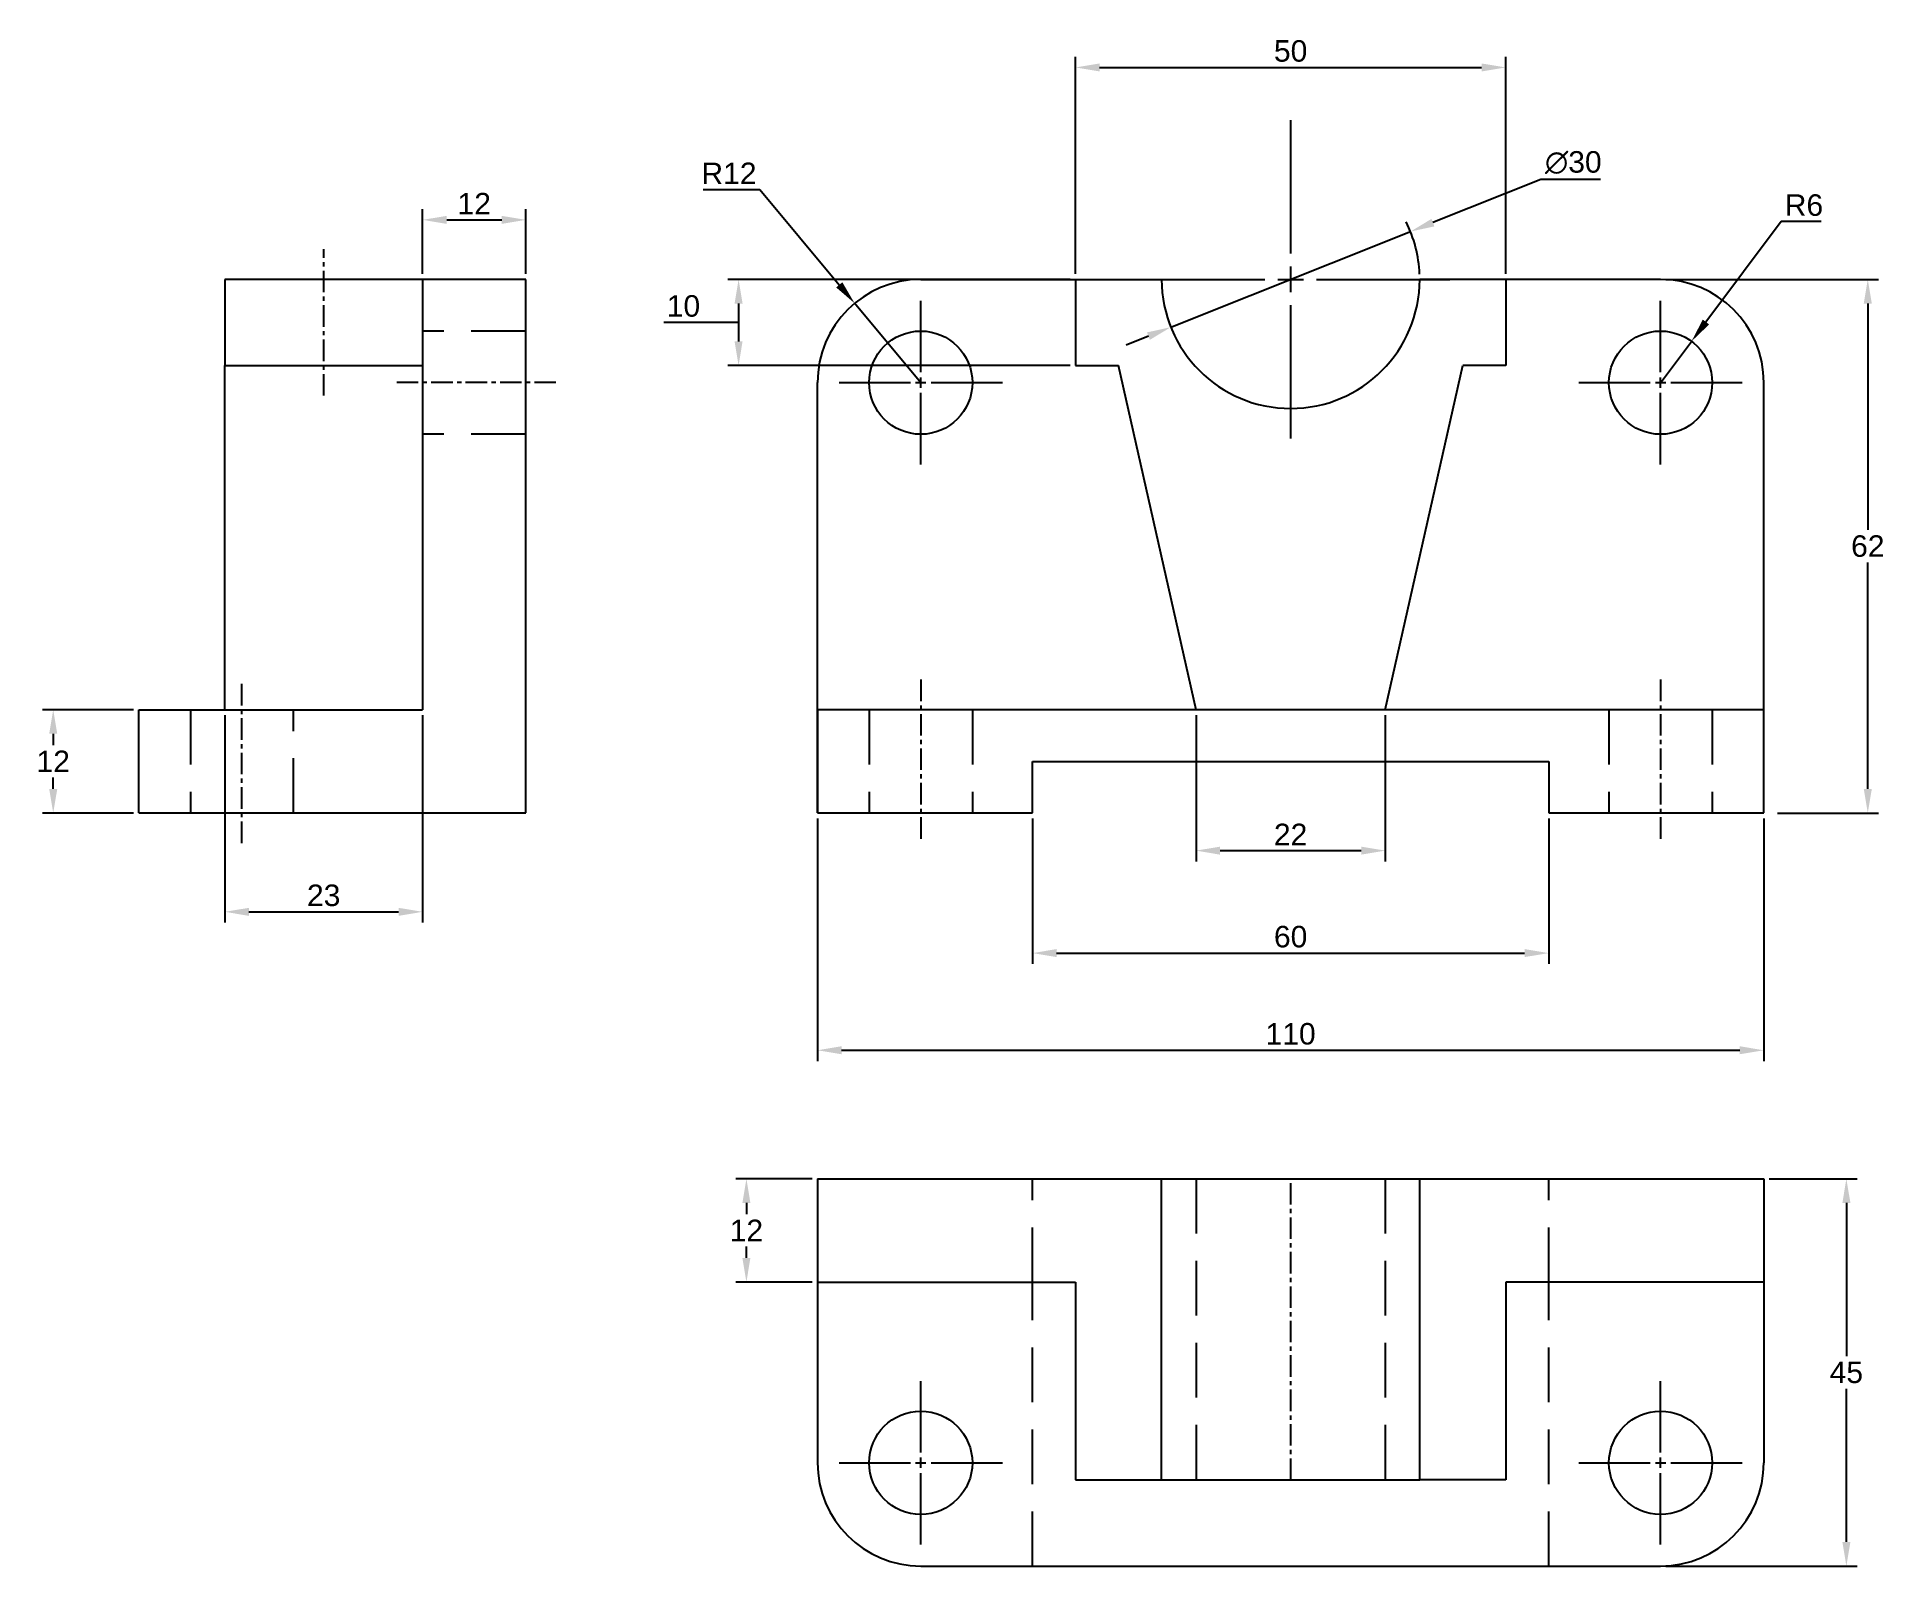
# Model space of a CAD drawing. Header units: millimetres. Extents: x 3200 to 3415, y 1371 to 1549.
import ezdxf

# ---------------------------------------------------------------- set-up
doc = ezdxf.new("R2010")
doc.units = ezdxf.units.MM
for name, pattern in [('CENTER2', [28.575, 19.05, -3.175, 3.175, -3.175]), ('CENTERX2', [4, 2.5, -0.5, 0.5, -0.5]), ('DASHED2', [9.525, 6.35, -3.175])]:
    doc.linetypes.add(name, pattern=pattern)
for name, color, linetype in [('Center marks', 21, 'CENTER2'), ('Centre line', 21, 'CENTERX2'), ('Dimensions', 93, 'Continuous'), ('Hidden Lines', 40, 'DASHED2')]:
    doc.layers.add(name, color=color, linetype=linetype)
doc.styles.get("Standard").update_dxf_attribs({"font": 'arial.ttf'})
doc.dimstyles.new('ISO-25', dxfattribs={"dimtxt": 2.5, "dimasz": 2.8, "dimexe": 1.25, "dimexo": 0.625, "dimtad": 1, "dimtih": 1, "dimtoh": 1, "dimtxsty": 'Standard', "dimcen": 2.5, "dimadec": 0, "dimazin": 0, "dimtfac": 1, "dimtmove": 1, "dimatfit": 3, "dimfxl": 1, "dimarcsym": 0})

# ---------------------------------------------------------------- blocks, each defined once
blk = doc.blocks.new('*U32')
at = {"layer": 'Center marks', "color": 0, "linetype": 'CENTER2', "transparency": 16777216}
for p, q in [((0, 1.2), (0, 9.5)), ((-9.5, 0), (-1.2, 0)), ((1.2, 0), (9.5, 0)), ((0, -9.5), (0, -1.2))]:
    blk.add_line(p, q, dxfattribs=at)
at = {"layer": 'Center marks', "color": 0, "linetype": 'Continuous', "transparency": 16777216}
for p, q in [((-0.6, 0), (0.6, 0)), ((0, -0.6), (0, 0.6))]:
    blk.add_line(p, q, dxfattribs=at)
blk = doc.blocks.new('*U33')
at = {"layer": 'Center marks', "color": 0, "linetype": 'CENTER2', "transparency": 16777216}
for p, q in [((0, 1.2), (0, 9.5)), ((-9.5, 0), (-1.2, 0)), ((1.2, 0), (9.5, 0)), ((0, -9.5), (0, -1.2))]:
    blk.add_line(p, q, dxfattribs=at)
at = {"layer": 'Center marks', "color": 0, "linetype": 'Continuous', "transparency": 16777216}
for p, q in [((-0.6, 0), (0.6, 0)), ((0, -0.6), (0, 0.6))]:
    blk.add_line(p, q, dxfattribs=at)
blk = doc.blocks.new('*U34')
at = {"layer": 'Center marks', "color": 0, "linetype": 'CENTER2', "transparency": 16777216}
for p, q in [((0, 3), (0, 18.5)), ((-18.5, 0), (-3, 0)), ((3, 0), (18.5, 0)), ((0, -18.5), (0, -3))]:
    blk.add_line(p, q, dxfattribs=at)
at = {"layer": 'Center marks', "color": 0, "linetype": 'Continuous', "transparency": 16777216}
for p, q in [((-1.5, 0), (1.5, 0)), ((0, -1.5), (0, 1.5))]:
    blk.add_line(p, q, dxfattribs=at)
blk = doc.blocks.new('*D38')
at = {"layer": 'Defpoints', "color": 0, "transparency": 16777216}
for p in [(3370.91, 1545.32), (3320.91, 1520.69), (3370.91, 1520.69)]:
    blk.add_point(p, dxfattribs=at)
at = {"layer": 'Dimensions', "color": 0, "lineweight": -2, "transparency": 16777216}
for p, q in [((3320.91, 1521.32), (3320.91, 1546.57)), ((3370.91, 1521.32), (3370.91, 1546.57)), ((3323.71, 1545.32), (3368.11, 1545.32))]:
    blk.add_line(p, q, dxfattribs=at)
at = {"layer": 'Dimensions', "color": 0, "transparency": 16777216}
for points in [[(3323.71, 1545.78), (3323.71, 1544.85), (3320.91, 1545.32)], [(3368.11, 1545.78), (3368.11, 1544.85), (3370.91, 1545.32)]]:
    blk.add_solid(points, dxfattribs=at)
at = {"layer": 'Dimensions', "color": 0, "transparency": 16777216, "insert": (3345.91, 1547.22), "char_height": 2.5, "attachment_point": 5}
blk.add_mtext('50', dxfattribs=at)
blk = doc.blocks.new('*D39')
at = {"layer": 'Defpoints', "color": 0, "transparency": 16777216}
for p in [(3359.85, 1526.25), (3331.98, 1515.14)]:
    blk.add_point(p, dxfattribs=at)
at = {"layer": 'Dimensions', "color": 0, "lineweight": -2, "transparency": 16777216}
for p, q in [((3375, 1532.29), (3362.45, 1527.29)), ((3381.92, 1532.29), (3375, 1532.29)), ((3331.98, 1515.14), (3359.85, 1526.25)), ((3329.38, 1514.1), (3326.78, 1513.06))]:
    blk.add_line(p, q, dxfattribs=at)
blk.add_arc((3345.91, 1520.69), 15, 2.3873, 26.517, dxfattribs=at)
at = {"layer": 'Dimensions', "color": 0, "transparency": 16777216}
for points in [[(3362.28, 1527.72), (3362.62, 1526.85), (3359.85, 1526.25)], [(3329.21, 1514.53), (3329.55, 1513.67), (3331.98, 1515.14)]]:
    blk.add_solid(points, dxfattribs=at)
at = {"layer": 'Dimensions', "color": 0, "transparency": 16777216, "insert": (3378.77, 1534.26), "char_height": 2.5, "attachment_point": 5}
blk.add_mtext('∅30', dxfattribs=at)
blk = doc.blocks.new('*D35')
at = {"layer": 'Defpoints', "color": 0, "transparency": 16777216}
for p in [(3392.51, 1513.49), (3388.91, 1508.69)]:
    blk.add_point(p, dxfattribs=at)
at = {"layer": 'Dimensions', "color": 0, "lineweight": -2, "transparency": 16777216}
for p, q in [((3402.94, 1527.41), (3394.19, 1515.74)), ((3407.59, 1527.41), (3402.94, 1527.41)), ((3388.91, 1508.69), (3392.51, 1513.49))]:
    blk.add_line(p, q, dxfattribs=at)
at = {"layer": 'Dimensions', "color": 0, "transparency": 16777216}
blk.add_solid([(3393.82, 1516.02), (3394.56, 1515.46), (3392.51, 1513.49)], dxfattribs=at)
at = {"layer": 'Dimensions', "color": 0, "transparency": 16777216, "insert": (3405.58, 1529.31), "char_height": 2.5, "attachment_point": 5}
blk.add_mtext('R6', dxfattribs=at)
blk = doc.blocks.new('*D36')
at = {"layer": 'Defpoints', "color": 0, "transparency": 16777216}
for p in [(3295.23, 1517.91), (3302.91, 1508.69)]:
    blk.add_point(p, dxfattribs=at)
at = {"layer": 'Dimensions', "color": 0, "lineweight": -2, "transparency": 16777216}
for p, q in [((3277.64, 1531.13), (3284.22, 1531.13)), ((3284.22, 1531.13), (3293.44, 1520.06)), ((3302.91, 1508.69), (3295.23, 1517.91))]:
    blk.add_line(p, q, dxfattribs=at)
at = {"layer": 'Dimensions', "color": 0, "transparency": 16777216}
blk.add_solid([(3293.8, 1520.36), (3293.08, 1519.76), (3295.23, 1517.91)], dxfattribs=at)
at = {"layer": 'Dimensions', "color": 0, "transparency": 16777216, "insert": (3280.62, 1533.01), "char_height": 2.5, "attachment_point": 5}
blk.add_mtext('R12', dxfattribs=at)
blk = doc.blocks.new('*D40')
at = {"layer": 'Defpoints', "color": 0, "transparency": 16777216}
for p in [(3320.91, 1520.69), (3281.74, 1510.69), (3320.91, 1510.69)]:
    blk.add_point(p, dxfattribs=at)
at = {"layer": 'Dimensions', "color": 0, "lineweight": -2, "transparency": 16777216}
for p, q in [((3320.29, 1520.69), (3280.49, 1520.69)), ((3281.74, 1517.89), (3281.74, 1513.49)), ((3277.62, 1515.69), (3273.03, 1515.69)), ((3281.74, 1515.69), (3277.62, 1515.69)), ((3320.29, 1510.69), (3280.49, 1510.69))]:
    blk.add_line(p, q, dxfattribs=at)
at = {"layer": 'Dimensions', "color": 0, "transparency": 16777216}
for points in [[(3281.27, 1517.89), (3282.2, 1517.89), (3281.74, 1520.69)], [(3281.27, 1513.49), (3282.2, 1513.49), (3281.74, 1510.69)]]:
    blk.add_solid(points, dxfattribs=at)
at = {"layer": 'Dimensions', "color": 0, "transparency": 16777216, "insert": (3275.33, 1517.59), "char_height": 2.5, "attachment_point": 5}
blk.add_mtext('10', dxfattribs=at)
blk = doc.blocks.new('*U25')
at = {"layer": 'Center marks', "color": 0, "linetype": 'CENTER2', "transparency": 16777216}
for p, q in [((0, 1.2), (0, 9.5)), ((-9.5, 0), (-1.2, 0)), ((1.2, 0), (9.5, 0)), ((0, -9.5), (0, -1.2))]:
    blk.add_line(p, q, dxfattribs=at)
at = {"layer": 'Center marks', "color": 0, "linetype": 'Continuous', "transparency": 16777216}
for p, q in [((-0.6, 0), (0.6, 0)), ((0, -0.6), (0, 0.6))]:
    blk.add_line(p, q, dxfattribs=at)
blk = doc.blocks.new('*U26')
at = {"layer": 'Center marks', "color": 0, "linetype": 'CENTER2', "transparency": 16777216}
for p, q in [((0, 1.2), (0, 9.5)), ((-9.5, 0), (-1.2, 0)), ((1.2, 0), (9.5, 0)), ((0, -9.5), (0, -1.2))]:
    blk.add_line(p, q, dxfattribs=at)
at = {"layer": 'Center marks', "color": 0, "linetype": 'Continuous', "transparency": 16777216}
for p, q in [((-0.6, 0), (0.6, 0)), ((0, -0.6), (0, 0.6))]:
    blk.add_line(p, q, dxfattribs=at)
blk = doc.blocks.new('*D41')
at = {"layer": 'Defpoints', "color": 0, "transparency": 16777216}
for p in [(3400.91, 1416.19), (3410.51, 1416.19), (3388.91, 1371.19)]:
    blk.add_point(p, dxfattribs=at)
at = {"layer": 'Dimensions', "color": 0, "lineweight": -2, "transparency": 16777216}
for p, q in [((3401.54, 1416.19), (3411.76, 1416.19)), ((3410.51, 1413.39), (3410.51, 1395.59)), ((3410.51, 1373.99), (3410.51, 1391.8)), ((3389.54, 1371.19), (3411.76, 1371.19))]:
    blk.add_line(p, q, dxfattribs=at)
at = {"layer": 'Dimensions', "color": 0, "transparency": 16777216}
for points in [[(3410.05, 1413.39), (3410.98, 1413.39), (3410.51, 1416.19)], [(3410.05, 1373.99), (3410.98, 1373.99), (3410.51, 1371.19)]]:
    blk.add_solid(points, dxfattribs=at)
at = {"layer": 'Dimensions', "color": 0, "transparency": 16777216, "insert": (3410.51, 1393.69), "char_height": 2.5, "attachment_point": 5}
blk.add_mtext('45', dxfattribs=at)
blk = doc.blocks.new('*D42')
at = {"layer": 'Defpoints', "color": 0, "transparency": 16777216}
for p in [(3282.65, 1416.19), (3290.91, 1416.19), (3290.91, 1404.19)]:
    blk.add_point(p, dxfattribs=at)
at = {"layer": 'Dimensions', "color": 0, "lineweight": -2, "transparency": 16777216}
for p, q in [((3290.29, 1416.19), (3281.4, 1416.19)), ((3282.65, 1413.39), (3282.65, 1412.07)), ((3282.65, 1406.99), (3282.65, 1408.31)), ((3290.29, 1404.19), (3281.4, 1404.19))]:
    blk.add_line(p, q, dxfattribs=at)
at = {"layer": 'Dimensions', "color": 0, "transparency": 16777216}
for points in [[(3282.18, 1413.39), (3283.11, 1413.39), (3282.65, 1416.19)], [(3282.18, 1406.99), (3283.11, 1406.99), (3282.65, 1404.19)]]:
    blk.add_solid(points, dxfattribs=at)
at = {"layer": 'Dimensions', "color": 0, "transparency": 16777216, "insert": (3282.65, 1410.19), "char_height": 2.5, "attachment_point": 5}
blk.add_mtext('12', dxfattribs=at)
blk = doc.blocks.new('*D43')
at = {"layer": 'Defpoints', "color": 0, "transparency": 16777216}
for p in [(3257.01, 1527.61), (3245.01, 1520.69), (3257.01, 1520.69)]:
    blk.add_point(p, dxfattribs=at)
at = {"layer": 'Dimensions', "color": 0, "lineweight": -2, "transparency": 16777216}
for p, q in [((3245.01, 1521.32), (3245.01, 1528.86)), ((3257.01, 1521.32), (3257.01, 1528.86)), ((3247.81, 1527.61), (3254.21, 1527.61))]:
    blk.add_line(p, q, dxfattribs=at)
at = {"layer": 'Dimensions', "color": 0, "transparency": 16777216}
for points in [[(3247.81, 1528.07), (3247.81, 1527.14), (3245.01, 1527.61)], [(3254.21, 1528.07), (3254.21, 1527.14), (3257.01, 1527.61)]]:
    blk.add_solid(points, dxfattribs=at)
at = {"layer": 'Dimensions', "color": 0, "transparency": 16777216, "insert": (3251.01, 1529.49), "char_height": 2.5, "attachment_point": 5}
blk.add_mtext('12', dxfattribs=at)
blk = doc.blocks.new('*D37')
at = {"layer": 'Defpoints', "color": 0, "transparency": 16777216}
for p in [(3290.91, 1458.69), (3400.91, 1458.69), (3400.91, 1431.12)]:
    blk.add_point(p, dxfattribs=at)
at = {"layer": 'Dimensions', "color": 0, "lineweight": -2, "transparency": 16777216}
for p, q in [((3290.91, 1458.07), (3290.91, 1429.87)), ((3400.91, 1458.07), (3400.91, 1429.87)), ((3293.71, 1431.12), (3398.11, 1431.12))]:
    blk.add_line(p, q, dxfattribs=at)
at = {"layer": 'Dimensions', "color": 0, "transparency": 16777216}
for points in [[(3293.71, 1431.59), (3293.71, 1430.66), (3290.91, 1431.12)], [(3398.11, 1431.59), (3398.11, 1430.66), (3400.91, 1431.12)]]:
    blk.add_solid(points, dxfattribs=at)
at = {"layer": 'Dimensions', "color": 0, "transparency": 16777216, "insert": (3345.91, 1433.02), "char_height": 2.5, "attachment_point": 5}
blk.add_mtext('110', dxfattribs=at)
blk = doc.blocks.new('*D44')
at = {"layer": 'Defpoints', "color": 0, "transparency": 16777216}
for p in [(3315.91, 1458.69), (3375.91, 1458.69), (3375.91, 1442.41)]:
    blk.add_point(p, dxfattribs=at)
at = {"layer": 'Dimensions', "color": 0, "lineweight": -2, "transparency": 16777216}
for p, q in [((3315.91, 1458.07), (3315.91, 1441.16)), ((3375.91, 1458.07), (3375.91, 1441.16)), ((3318.71, 1442.41), (3373.11, 1442.41))]:
    blk.add_line(p, q, dxfattribs=at)
at = {"layer": 'Dimensions', "color": 0, "transparency": 16777216}
for points in [[(3318.71, 1442.88), (3318.71, 1441.95), (3315.91, 1442.41)], [(3373.11, 1442.88), (3373.11, 1441.95), (3375.91, 1442.41)]]:
    blk.add_solid(points, dxfattribs=at)
at = {"layer": 'Dimensions', "color": 0, "transparency": 16777216, "insert": (3345.91, 1444.31), "char_height": 2.5, "attachment_point": 5}
blk.add_mtext('60', dxfattribs=at)
blk = doc.blocks.new('*D45')
at = {"layer": 'Defpoints', "color": 0, "transparency": 16777216}
for p in [(3388.91, 1520.69), (3401.89, 1458.69), (3413, 1458.69)]:
    blk.add_point(p, dxfattribs=at)
at = {"layer": 'Dimensions', "color": 0, "lineweight": -2, "transparency": 16777216}
for p, q in [((3389.54, 1520.69), (3414.25, 1520.69)), ((3413, 1517.89), (3413, 1491.59)), ((3413, 1461.49), (3413, 1487.79)), ((3402.52, 1458.69), (3414.25, 1458.69))]:
    blk.add_line(p, q, dxfattribs=at)
at = {"layer": 'Dimensions', "color": 0, "transparency": 16777216}
for points in [[(3412.53, 1517.89), (3413.47, 1517.89), (3413, 1520.69)], [(3412.53, 1461.49), (3413.47, 1461.49), (3413, 1458.69)]]:
    blk.add_solid(points, dxfattribs=at)
at = {"layer": 'Dimensions', "color": 0, "transparency": 16777216, "insert": (3413, 1489.69), "char_height": 2.5, "attachment_point": 5}
blk.add_mtext('62', dxfattribs=at)
blk = doc.blocks.new('*D46')
at = {"layer": 'Defpoints', "color": 0, "transparency": 16777216}
for p in [(3334.91, 1470.69), (3356.91, 1470.69), (3356.91, 1454.32)]:
    blk.add_point(p, dxfattribs=at)
at = {"layer": 'Dimensions', "color": 0, "lineweight": -2, "transparency": 16777216}
for p, q in [((3334.91, 1470.07), (3334.91, 1453.07)), ((3356.91, 1470.07), (3356.91, 1453.07)), ((3337.71, 1454.32), (3354.11, 1454.32))]:
    blk.add_line(p, q, dxfattribs=at)
at = {"layer": 'Dimensions', "color": 0, "transparency": 16777216}
for points in [[(3337.71, 1454.78), (3337.71, 1453.85), (3334.91, 1454.32)], [(3354.11, 1454.78), (3354.11, 1453.85), (3356.91, 1454.32)]]:
    blk.add_solid(points, dxfattribs=at)
at = {"layer": 'Dimensions', "color": 0, "transparency": 16777216, "insert": (3345.91, 1456.2), "char_height": 2.5, "attachment_point": 5}
blk.add_mtext('22', dxfattribs=at)
blk = doc.blocks.new('*U27')
at = {"layer": 'Centre line', "color": 0, "transparency": 16777216}
blk.add_line((0, 9.5), (0, -9.5), dxfattribs=at)
blk = doc.blocks.new('*U28')
at = {"layer": 'Centre line', "color": 0, "transparency": 16777216}
blk.add_line((0, 9.5), (0, -9.5), dxfattribs=at)
blk = doc.blocks.new('*U29')
at = {"layer": 'Centre line', "color": 0, "transparency": 16777216}
blk.add_line((9.5, 0), (-9.5, 0), dxfattribs=at)
blk = doc.blocks.new('*U30')
at = {"layer": 'Centre line', "color": 0, "transparency": 16777216}
blk.add_line((0, -9.5), (0, 9.5), dxfattribs=at)
blk = doc.blocks.new('*U31')
at = {"layer": 'Centre line', "color": 0, "transparency": 16777216}
blk.add_line((0, -8.5), (0, 8.5), dxfattribs=at)
blk = doc.blocks.new('*D47')
at = {"layer": 'Defpoints', "color": 0, "transparency": 16777216}
for p in [(3222.01, 1470.69), (3245.01, 1470.69), (3245.01, 1447.21)]:
    blk.add_point(p, dxfattribs=at)
at = {"layer": 'Dimensions', "color": 0, "lineweight": -2, "transparency": 16777216}
for p, q in [((3222.01, 1470.07), (3222.01, 1445.96)), ((3245.01, 1470.07), (3245.01, 1445.96)), ((3224.81, 1447.21), (3242.21, 1447.21))]:
    blk.add_line(p, q, dxfattribs=at)
at = {"layer": 'Dimensions', "color": 0, "transparency": 16777216}
for points in [[(3224.81, 1447.67), (3224.81, 1446.74), (3222.01, 1447.21)], [(3242.21, 1447.67), (3242.21, 1446.74), (3245.01, 1447.21)]]:
    blk.add_solid(points, dxfattribs=at)
at = {"layer": 'Dimensions', "color": 0, "transparency": 16777216, "insert": (3233.51, 1449.11), "char_height": 2.5, "attachment_point": 5}
blk.add_mtext('23', dxfattribs=at)
blk = doc.blocks.new('*D48')
at = {"layer": 'Defpoints', "color": 0, "transparency": 16777216}
for p in [(3202.07, 1470.69), (3212.01, 1470.69), (3212.01, 1458.69)]:
    blk.add_point(p, dxfattribs=at)
at = {"layer": 'Dimensions', "color": 0, "lineweight": -2, "transparency": 16777216}
for p, q in [((3211.39, 1470.69), (3200.82, 1470.69)), ((3202.07, 1467.89), (3202.07, 1466.57)), ((3202.07, 1461.49), (3202.07, 1462.81)), ((3211.39, 1458.69), (3200.82, 1458.69))]:
    blk.add_line(p, q, dxfattribs=at)
at = {"layer": 'Dimensions', "color": 0, "transparency": 16777216}
for points in [[(3201.6, 1467.89), (3202.54, 1467.89), (3202.07, 1470.69)], [(3201.6, 1461.49), (3202.54, 1461.49), (3202.07, 1458.69)]]:
    blk.add_solid(points, dxfattribs=at)
at = {"layer": 'Dimensions', "color": 0, "transparency": 16777216, "insert": (3202.07, 1464.69), "char_height": 2.5, "attachment_point": 5}
blk.add_mtext('12', dxfattribs=at)

msp = doc.modelspace()

# ---------------------------------------------------------------- linework, layer by layer
for p, q in [((3245.01, 1520.693), (3222.01, 1520.693)), ((3222.01, 1520.693), (3222.01, 1510.693)), ((3257.01, 1520.693), (3245.01, 1520.693)), ((3245.01, 1520.693), (3245.01, 1470.693)), ((3257.01, 1458.693), (3257.01, 1520.693)), ((3302.915, 1520.693), (3320.915, 1520.693)), ((3320.915, 1520.693), (3320.915, 1510.693)), ((3320.915, 1520.693), (3330.915, 1520.693)), ((3370.915, 1520.693), (3360.915, 1520.693)), ((3388.915, 1520.693), (3370.915, 1520.693)), ((3370.915, 1520.693), (3370.915, 1510.693)), ((3222.01, 1510.693), (3245.01, 1510.693)), ((3222.01, 1470.693), (3222.01, 1510.693)), ((3320.915, 1510.693), (3325.915, 1510.693)), ((3334.915, 1470.693), (3325.915, 1510.693)), ((3356.915, 1470.693), (3365.915, 1510.693)), ((3370.915, 1510.693), (3365.915, 1510.693)), ((3290.915, 1458.693), (3290.915, 1508.693)), ((3400.915, 1458.693), (3400.915, 1508.693)), ((3212.01, 1458.693), (3212.01, 1470.693)), ((3212.01, 1470.693), (3245.01, 1470.693)), ((3400.915, 1470.693), (3290.915, 1470.693)), ((3290.915, 1470.693), (3290.915, 1458.693)), ((3400.915, 1470.693), (3356.915, 1470.693)), ((3400.915, 1458.693), (3400.915, 1470.693)), ((3315.915, 1458.693), (3315.915, 1464.693)), ((3315.915, 1464.693), (3375.915, 1464.693)), ((3375.915, 1464.693), (3375.915, 1458.693)), ((3212.01, 1458.693), (3257.01, 1458.693)), ((3290.915, 1458.693), (3315.915, 1458.693)), ((3375.915, 1458.693), (3400.915, 1458.693)), ((3290.915, 1416.193), (3330.915, 1416.193)), ((3290.915, 1416.193), (3290.915, 1404.193)), ((3290.915, 1416.193), (3290.915, 1383.193)), ((3330.915, 1381.193), (3330.915, 1416.193)), ((3330.915, 1416.193), (3360.915, 1416.193)), ((3360.915, 1416.193), (3400.915, 1416.193)), ((3360.915, 1381.193), (3360.915, 1416.193)), ((3400.915, 1416.193), (3400.915, 1404.193)), ((3400.915, 1416.193), (3400.915, 1383.193)), ((3290.915, 1404.193), (3320.915, 1404.193)), ((3290.915, 1404.193), (3290.915, 1383.193)), ((3320.915, 1404.193), (3320.915, 1381.193)), ((3400.915, 1404.193), (3370.915, 1404.193)), ((3370.915, 1404.193), (3370.915, 1381.193)), ((3400.915, 1404.193), (3400.915, 1383.193)), ((3320.915, 1381.193), (3330.915, 1381.193)), ((3330.915, 1381.193), (3360.915, 1381.193)), ((3370.915, 1381.193), (3360.915, 1381.193)), ((3302.915, 1371.193), (3388.915, 1371.193)), ((3302.915, 1371.193), (3315.915, 1371.193))]:
    msp.add_line(p, q)
for centre in [(3302.915, 1508.693), (3388.915, 1508.693), (3302.915, 1383.193), (3388.915, 1383.193)]:
    msp.add_circle(centre, 6)
for centre, radius, start, end in [((3302.915, 1508.693), 12, 90, 180), ((3345.915, 1520.693), 15, 180, 0), ((3388.915, 1508.693), 12, 0, 90), ((3302.915, 1383.193), 12, 180, 270), ((3388.915, 1383.193), 12, 270, 0)]:
    msp.add_arc(centre, radius, start, end)
at = {"layer": 'Center marks'}
msp.add_line((3330.915, 1381.193), (3360.915, 1381.193), dxfattribs=at)
at = {"layer": 'Centre line'}
msp.add_line((3345.915, 1381.193), (3345.915, 1416.193), dxfattribs=at)
at = {"layer": 'Hidden Lines'}
for p, q in [((3257.01, 1514.693), (3245.01, 1514.693)), ((3257.01, 1502.693), (3245.01, 1502.693)), ((3218.01, 1470.693), (3218.01, 1458.693)), ((3230.01, 1458.693), (3230.01, 1470.693)), ((3296.915, 1470.693), (3296.915, 1458.693)), ((3308.915, 1470.693), (3308.915, 1458.693)), ((3382.915, 1470.693), (3382.915, 1458.693)), ((3394.915, 1470.693), (3394.915, 1458.693)), ((3315.915, 1404.193), (3315.915, 1416.193)), ((3334.915, 1416.193), (3334.915, 1381.193)), ((3356.915, 1416.193), (3356.915, 1381.193)), ((3375.915, 1404.193), (3375.915, 1416.193)), ((3315.915, 1371.193), (3315.915, 1404.193)), ((3375.915, 1371.193), (3375.915, 1404.193))]:
    msp.add_line(p, q, dxfattribs=at)

# ---------------------------------------------------------------- block references
at = {"layer": 'Center marks', "linetype": 'CENTER2'}
for name, p in [('*U34', (3345.915, 1520.693)), ('*U33', (3302.915, 1508.693)), ('*U32', (3388.915, 1508.693)), ('*U25', (3302.915, 1383.193)), ('*U26', (3388.915, 1383.193))]:
    msp.add_blockref(name, p, dxfattribs=at)
at = {"layer": 'Centre line'}
for name, p in [('*U31', (3233.51, 1515.693)), ('*U29', (3251.01, 1508.693)), ('*U30', (3224.01, 1464.693)), ('*U27', (3302.915, 1464.693)), ('*U28', (3388.915, 1464.693))]:
    msp.add_blockref(name, p, dxfattribs=at)

# ---------------------------------------------------------------- dimensions: what is measured, and where the dimension line sits
at = {"layer": 'Dimensions'}
for base, p1, p2, picture, middle in [((3370.915, 1545.318), (3320.915, 1520.693), (3370.915, 1520.693), '*D38', (3345.915, 1547.22)), ((3257.01, 1527.608), (3245.01, 1520.693), (3257.01, 1520.693), '*D43', (3251.01, 1529.488)), ((3245.01, 1447.208), (3222.01, 1470.693), (3245.01, 1470.693), '*D47', (3233.51, 1449.11)), ((3356.915, 1454.318), (3334.915, 1470.693), (3356.915, 1470.693), '*D46', (3345.915, 1456.198)), ((3400.915, 1431.122), (3290.915, 1458.693), (3400.915, 1458.693), '*D37', (3345.915, 1433.023)), ((3375.915, 1442.413), (3315.915, 1458.693), (3375.915, 1458.693), '*D44', (3345.915, 1444.314))]:
    dim = msp.add_linear_dim(base=base, p1=p1, p2=p2, dimstyle='ISO-25', dxfattribs=at)
    dim.commit()
    dim.dimension.update_dxf_attribs({"geometry": picture, "text_midpoint": middle})
dim = msp.add_diameter_dim_2p(p1=(3331.982, 1515.136), p2=(3359.847, 1526.249), dimstyle='ISO-25', dxfattribs=at)
dim.commit()
dim.dimension.update_dxf_attribs({"geometry": '*D39', "text_midpoint": (3375.001, 1532.293), "dimtype": 163})
for center, mpoint, picture, middle in [((3302.915, 1508.693), (3295.232, 1517.911), '*D36', (3284.217, 1531.13)), ((3388.915, 1508.693), (3392.512, 1513.494), '*D35', (3402.937, 1527.408))]:
    dim = msp.add_radius_dim(center=center, mpoint=mpoint, dimstyle='ISO-25', dxfattribs=at)
    dim.commit()
    dim.dimension.update_dxf_attribs({"geometry": picture, "text_midpoint": middle, "dimtype": 164})
for base, p1, p2, picture, middle in [((3281.736, 1510.693), (3320.915, 1520.693), (3320.915, 1510.693), '*D40', (3276.996, 1517.594)), ((3412.999, 1458.693), (3388.915, 1520.693), (3401.894, 1458.693), '*D45', (3412.999, 1489.693)), ((3202.07, 1470.693), (3212.01, 1458.693), (3212.01, 1470.693), '*D48', (3202.07, 1464.693)), ((3282.645, 1416.193), (3290.915, 1404.193), (3290.915, 1416.193), '*D42', (3282.645, 1410.193)), ((3410.515, 1416.193), (3388.915, 1371.193), (3400.915, 1416.193), '*D41', (3410.515, 1393.693))]:
    dim = msp.add_linear_dim(base=base, p1=p1, p2=p2, angle=90, dimstyle='ISO-25', dxfattribs=at)
    dim.commit()
    dim.dimension.update_dxf_attribs({"geometry": picture, "text_midpoint": middle})

doc.saveas('drawing.dxf')
